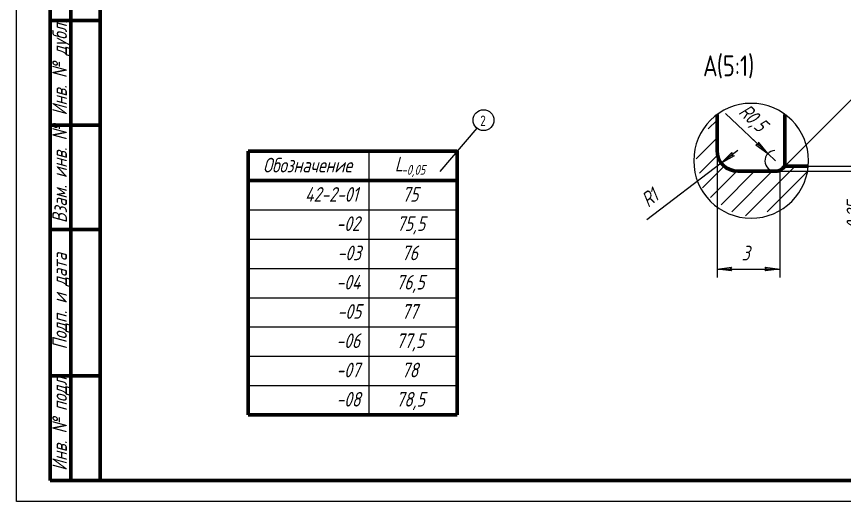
# Model space of a CAD drawing. Header units: millimetres. Extents: x 0 to 420, y 0 to 297.
# Drawn here: x 0 to 198, y 0 to 116 of the extents above; entities that cross this region are included whole.
import ezdxf

# ---------------------------------------------------------------- set-up
doc = ezdxf.new("R2010")
doc.units = ezdxf.units.MM
for name, pattern in [('K5LT_BASIC', [0]), ('K5LT_THIN', [0]), ('K5LT_THIN_INCLUDED_TO_HATCHING', [0])]:
    doc.linetypes.add(name, pattern=pattern)
doc.layers.add('Системный слой', color=7, linetype='Continuous')
doc.layers.add('Системный слой (1)', color=252, linetype='Continuous', true_color=0x909090)
doc.styles.add('KDIMTEXTSTYLE', font='GOST_AU.SHX', dxfattribs={"width": 0.96, "oblique": 15, "height": 5})
doc.styles.add('KTEXTSTYLE', font='GOST_AU.SHX', dxfattribs={"width": 0.96, "height": 5})
doc.dimstyles.new('KDIMSTYLE (5.00)', dxfattribs={"dimtxt": 5, "dimasz": 1, "dimexe": 2, "dimexo": 0, "dimgap": 1, "dimtad": 1, "dimlfac": 0.2, "dimtxsty": 'KDIMTEXTSTYLE', "dimsah": 1, "dimcen": 0, "dimdle": 1, "dimadec": 0, "dimazin": 0, "dimtfac": 0.667, "dimtmove": 0, "dimatfit": 3, "dimfxl": 1, "dimtvp": 1, "dimtolj": 1, "dimtzin": 0, "dimarcsym": 0})

# ---------------------------------------------------------------- blocks, each defined once
blk = doc.blocks.new('U17')
at = {"layer": 'Системный слой (1)', "color": 150, "linetype": 'K5LT_BASIC', "lineweight": 60, "true_color": 0x0080ff}
for p, q in [((55.37, 83.73), (105.37, 83.73)), ((55.37, 20.73), (55.37, 83.73)), ((105.37, 20.73), (105.37, 83.73)), ((55.37, 76.73), (105.37, 76.73)), ((55.37, 20.73), (105.37, 20.73))]:
    blk.add_line(p, q, dxfattribs=at)
at = {"layer": 'Системный слой (1)', "color": 7, "linetype": 'K5LT_THIN', "lineweight": 18}
for p, q in [((84.37, 20.73), (84.37, 83.73)), ((55.37, 69.73), (105.37, 69.73)), ((55.37, 62.73), (105.37, 62.73)), ((55.37, 55.73), (105.37, 55.73)), ((55.37, 48.73), (105.37, 48.73)), ((55.37, 41.73), (105.37, 41.73)), ((55.37, 34.73), (84.37, 34.73)), ((84.37, 34.73), (105.37, 34.73)), ((55.37, 27.73), (105.37, 27.73))]:
    blk.add_line(p, q, dxfattribs=at)
at = {"layer": 'Системный слой (1)', "color": 7, "attachment_point": 1, "style": 'KTEXTSTYLE'}
for s, insert, char_height in [('\\H3.5;\\W0.965;\\Q15;\\Q15;Обозначение', (58.96, 82.18), 3.5), ('\\H3.5;\\W0.965;\\Q15;\\Q15;L', (90.48, 82.43), 3.5), ('\\H3.5;\\W0.965;\\Q15;\\Q15;\\H2.33;-0,05', (92.09, 80.46), 2.3333), ('\\H3.5;\\W0.965;\\Q15;\\Q15;42-2-01', (68.99, 75.18), 3.5), ('\\H3.5;\\W0.965;\\Q15;\\Q15;75', (92.24, 75.18), 3.5), ('\\H3.5;\\W0.965;\\Q15;\\Q15;-02', (76.49, 68.18), 3.5), ('\\H3.5;\\W0.965;\\Q15;\\Q15;75,5', (90.95, 68.18), 3.5), ('\\H3.5;\\W0.965;\\Q15;\\Q15;-03', (76.76, 61.18), 3.5), ('\\H3.5;\\W0.965;\\Q15;\\Q15;76', (92.11, 61.18), 3.5), ('\\H3.5;\\W0.965;\\Q15;\\Q15;-04', (76.49, 54.18), 3.5), ('\\H3.5;\\W0.965;\\Q15;\\Q15;76,5', (90.81, 54.18), 3.5), ('\\H3.5;\\W0.965;\\Q15;\\Q15;-05', (76.76, 47.18), 3.5), ('\\H3.5;\\W0.965;\\Q15;\\Q15;77', (92.11, 47.18), 3.5), ('\\H3.5;\\W0.965;\\Q15;\\Q15;-06', (76.49, 40.18), 3.5), ('\\H3.5;\\W0.965;\\Q15;\\Q15;77,5', (90.81, 40.18), 3.5), ('\\H3.5;\\W0.965;\\Q15;\\Q15;-07', (76.49, 33.18), 3.5), ('\\H3.5;\\W0.965;\\Q15;\\Q15;78', (92.11, 33.18), 3.5), ('\\H3.5;\\W0.965;\\Q15;\\Q15;-08', (76.49, 26.18), 3.5), ('\\H3.5;\\W0.965;\\Q15;\\Q15;78,5', (90.81, 26.18), 3.5)]:
    blk.add_mtext(s, dxfattribs=dict(at, insert=insert, char_height=char_height))
blk = doc.blocks.new('U18')
at = {"layer": 'Системный слой (1)', "color": 7, "linetype": 'K5LT_THIN', "lineweight": 18}
blk.add_line((110.1, 89.28), (101.29, 78.89), dxfattribs=at)
blk.add_arc((111.71, 91.19), 2.5, 0, 360, dxfattribs=at)
at = {"layer": 'Системный слой (1)', "color": 7, "insert": (110.92, 92.29), "char_height": 2.5, "attachment_point": 1, "style": 'KTEXTSTYLE'}
blk.add_mtext('\\H3.5;\\W0.965;\\Q15;\\Q0;\\H2.50;2', dxfattribs=at)
blk = doc.blocks.new('U20')
at = {"layer": 'Системный слой (1)', "color": 7, "char_height": 5, "attachment_point": 1, "style": 'KTEXTSTYLE'}
for s, insert in [('\\H3.5;\\W0.965;\\Q15;\\Q0;\\H5.00;{\\c16711680;(5:1)}', (167.52, 106.68)), ('\\H3.5;\\W0.965;\\Q15;\\Q0;\\H5.00;{\\c16711680;А}', (164.21, 106.68))]:
    blk.add_mtext(s, dxfattribs=dict(at, insert=insert))
blk = doc.blocks.new('D19')
at = {"layer": 'Системный слой (1)'}
for points in [[(204.13, 80.2), (204.59, 83.7), (204.13, 83.35), (203.67, 83.7)], [(204.59, 75.45), (204.13, 78.95), (203.67, 75.45), (204.13, 75.8)]]:
    blk.add_hatch(color=7, dxfattribs=at).paths.add_polyline_path(points)
at = {"layer": 'Системный слой (1)', "color": 7, "linetype": 'K5LT_THIN', "lineweight": 18}
for p, q in [((204.13, 80.2), (204.13, 85.7)), ((204.13, 83.35), (203.67, 83.7)), ((203.67, 83.7), (204.13, 80.2)), ((204.13, 80.2), (204.59, 83.7)), ((204.59, 83.7), (204.13, 83.35)), ((183.81, 80.2), (206.13, 80.2)), ((204.13, 80.2), (204.13, 78.95)), ((179.52, 78.95), (206.13, 78.95)), ((204.13, 78.95), (203.67, 75.45)), ((204.59, 75.45), (204.13, 78.95)), ((204.13, 78.95), (204.13, 73.45)), ((204.13, 78.95), (204.13, 75.45)), ((203.67, 75.45), (204.13, 75.8)), ((204.13, 75.8), (204.59, 75.45)), ((204.13, 75.45), (204.13, 63.05))]:
    blk.add_line(p, q, dxfattribs=at)
blk.add_wipeout([(203.13, 65.05), (198.13, 65.05), (198.13, 73.11), (203.13, 73.11)]).dxf.layer = 'Системный слой (1)'
at = {"layer": 'Системный слой (1)', "color": 7, "insert": (198.55, 65.05), "char_height": 3.5, "attachment_point": 1, "rotation": 90, "style": 'KTEXTSTYLE'}
blk.add_mtext('\\H3.5;\\W0.965;\\Q15;\\Q15;0,25', dxfattribs=at)
blk = doc.blocks.new('KDIMARROW_02')
at = {"layer": 'Системный слой'}
blk.add_hatch(color=0, dxfattribs=at).paths.add_polyline_path([(3.15, 0), (3.5, 0.46), (0, 0), (3.5, -0.46)])
at = {"layer": 'Системный слой', "color": 0, "linetype": 'K5LT_THIN', "lineweight": 18}
for p, q in [((3.5, 0.46), (0, 0)), ((0, 0), (3.5, -0.46)), ((0, 0), (5.5, 0)), ((3.15, 0), (3.5, 0.46)), ((3.5, -0.46), (3.15, 0))]:
    blk.add_line(p, q, dxfattribs=at)
at = {"layer": 'Системный слой (1)', "color": 0, "linetype": 'K5LT_THIN', "lineweight": 18}
blk.add_line((0, 0), (-1, 0), dxfattribs=at)
blk = doc.blocks.new('D20')
at = {"layer": 'Системный слой (1)'}
for points in [[(167.56, 55.57), (171.06, 56.03), (170.71, 55.57), (171.06, 55.11)], [(179.06, 55.11), (182.56, 55.57), (179.06, 56.03), (179.41, 55.57)]]:
    blk.add_hatch(color=7, dxfattribs=at).paths.add_polyline_path(points)
at = {"layer": 'Системный слой (1)', "color": 7, "linetype": 'K5LT_THIN', "lineweight": 18}
for p, q in [((167.56, 83.95), (167.56, 53.57)), ((182.56, 78.95), (182.56, 53.57)), ((167.56, 55.57), (171.06, 56.03)), ((171.06, 55.11), (167.56, 55.57)), ((167.56, 55.57), (182.56, 55.57)), ((171.06, 56.03), (170.71, 55.57)), ((170.71, 55.57), (171.06, 55.11)), ((179.41, 55.57), (179.06, 56.03)), ((179.06, 56.03), (182.56, 55.57)), ((182.56, 55.57), (179.06, 55.11)), ((179.06, 55.11), (179.41, 55.57))]:
    blk.add_line(p, q, dxfattribs=at)
blk.add_wipeout([(173.45, 56.57), (173.45, 61.56), (176.54, 61.56), (176.54, 56.57)]).dxf.layer = 'Системный слой (1)'
at = {"layer": 'Системный слой (1)', "color": 7, "insert": (173.45, 61.14), "char_height": 3.5, "attachment_point": 1, "style": 'KTEXTSTYLE'}
blk.add_mtext('\\H3.5;\\W0.965;\\Q15;\\Q15;3', dxfattribs=at)
blk = doc.blocks.new('KDIMARROW_01')
at = {"layer": 'Системный слой'}
blk.add_hatch(color=0, dxfattribs=at).paths.add_polyline_path([(0, 0), (-3.5, 0.46), (-3.15, 0), (-3.5, -0.46)])
at = {"layer": 'Системный слой', "color": 0, "linetype": 'K5LT_THIN', "lineweight": 18}
for p, q in [((-3.15, 0), (-3.5, 0.46)), ((-3.5, 0.46), (0, 0)), ((0, 0), (-3.5, -0.46)), ((-3.5, -0.46), (-3.15, 0))]:
    blk.add_line(p, q, dxfattribs=at)
at = {"layer": 'Системный слой (1)', "color": 0, "linetype": 'K5LT_THIN', "lineweight": 18}
blk.add_line((0, 0), (-1, 0), dxfattribs=at)
blk = doc.blocks.new('D21')
at = {"layer": 'Системный слой (1)'}
for points in [[(203.32, 94.73), (200.66, 97.05), (202.63, 94.12), (202.74, 94.69)], [(208.15, 78.95), (208.4, 82.47), (207.96, 82.09), (207.48, 82.42)]]:
    blk.add_hatch(color=7, dxfattribs=at).paths.add_polyline_path(points)
at = {"layer": 'Системный слой (1)', "color": 7, "linetype": 'K5LT_THIN', "lineweight": 18}
for p, q in [((183.81, 80.2), (202.07, 98.46)), ((200.66, 97.05), (203.32, 94.73)), ((202.63, 94.12), (200.66, 97.05)), ((202.74, 94.69), (202.63, 94.12)), ((203.32, 94.73), (202.74, 94.69)), ((206.13, 88.94), (210.44, 92.31)), ((210.44, 92.31), (221.36, 92.31)), ((208.15, 78.95), (207.48, 82.42)), ((207.48, 82.42), (207.96, 82.09)), ((207.96, 82.09), (208.4, 82.47)), ((208.4, 82.47), (208.15, 78.95)), ((181.53, 78.95), (210.15, 78.95))]:
    blk.add_line(p, q, dxfattribs=at)
blk.add_arc((182.56, 78.95), 25.59, 0, 45, dxfattribs=at)
blk.add_wipeout([(212.44, 93.31), (212.44, 98.48), (219.09, 98.48), (219.09, 93.31)]).dxf.layer = 'Системный слой (1)'
at = {"layer": 'Системный слой (1)', "color": 7, "char_height": 3.5, "attachment_point": 1, "style": 'KTEXTSTYLE'}
for s, insert in [('\\H3.5;\\W0.965;\\Q15;\\Q15;45', (212.44, 97.93)), ('\\H3.5;\\W0.965;\\Q15;\\Q15;°', (216.42, 97.93))]:
    blk.add_mtext(s, dxfattribs=dict(at, insert=insert))
blk = doc.blocks.new('D22')
at = {"layer": 'Системный слой (1)'}
blk.add_hatch(color=7, dxfattribs=at).paths.add_polyline_path([(168.59, 80.92), (171.65, 82.67), (171.09, 82.83), (171.09, 83.41)])
at = {"layer": 'Системный слой (1)', "color": 7, "linetype": 'K5LT_THIN', "lineweight": 18}
for p, q in [((172.56, 83.95), (168.59, 80.92)), ((168.59, 80.92), (171.09, 83.41)), ((171.09, 83.41), (171.09, 82.83)), ((171.65, 82.67), (168.59, 80.92)), ((171.09, 82.83), (171.65, 82.67))]:
    blk.add_line(p, q, dxfattribs=at)
blk.add_wipeout([(151.75, 69.33), (148.72, 73.3), (152.52, 76.2), (155.55, 72.23)]).dxf.layer = 'Системный слой (1)'
blk.add_line((168.59, 80.92), (150.77, 67.33), dxfattribs=at)
at = {"layer": 'Системный слой (1)', "color": 7, "char_height": 3.5, "attachment_point": 1, "rotation": 37.3433, "style": 'KTEXTSTYLE'}
for s, insert in [('\\H3.5;\\W0.965;\\Q15;\\Q15;1', (150.67, 74.26)), ('\\H3.5;\\W0.965;\\Q15;\\Q15;R', (148.98, 72.97))]:
    blk.add_mtext(s, dxfattribs=dict(at, insert=insert))
blk = doc.blocks.new('D23')
at = {"layer": 'Системный слой (1)', "color": 7, "linetype": 'K5LT_THIN', "lineweight": 18}
for p, q in [((177.43, 85.34), (176.85, 85.25)), ((176.85, 85.25), (179.71, 83.17)), ((181.53, 81.45), (179.71, 83.17))]:
    blk.add_line(p, q, dxfattribs=at)
blk.add_arc((181.53, 81.45), 2.5, 92.9147, 270, dxfattribs=at)
blk.add_wipeout([(171.76, 92.09), (175.2, 95.71), (181.05, 90.16), (177.62, 86.54)]).dxf.layer = 'Системный слой (1)'
at = {"layer": 'Системный слой (1)'}
blk.add_hatch(color=7, dxfattribs=at).paths.add_polyline_path([(179.71, 83.17), (177.49, 85.91), (177.43, 85.34), (176.85, 85.25)])
at = {"layer": 'Системный слой (1)', "color": 7, "linetype": 'K5LT_THIN', "lineweight": 18}
for p, q in [((179.71, 83.17), (169.62, 92.74)), ((179.71, 83.17), (175.72, 86.96)), ((177.49, 85.91), (177.43, 85.34)), ((179.71, 83.17), (177.49, 85.91))]:
    blk.add_line(p, q, dxfattribs=at)
at = {"layer": 'Системный слой (1)', "color": 7, "char_height": 3.5, "attachment_point": 1, "rotation": 316.5175, "style": 'KTEXTSTYLE'}
for s, insert in [('\\H3.5;\\W0.965;\\Q15;\\Q15;R', (174.91, 95.41)), ('\\H3.5;\\W0.965;\\Q15;\\Q15;0,5', (176.45, 93.94))]:
    blk.add_mtext(s, dxfattribs=dict(at, insert=insert))
blk = doc.blocks.new('U21')
at = {"layer": 'Системный слой (1)', "color": 7, "linetype": 'K5LT_THIN_INCLUDED_TO_HATCHING', "lineweight": 18}
for start, end in [(0, 180), (180, 0)]:
    blk.add_arc((175.72, 81.47), 13.73, start, end, dxfattribs=at)
blk = doc.blocks.new('U22')
at = {"color": 7, "linetype": 'K5LT_THIN', "lineweight": 18}
for p, q in [((0, 0), (0, 297)), ((420, 0), (0, 0))]:
    blk.add_line(p, q, dxfattribs=at)
at = {"color": 150, "linetype": 'K5LT_BASIC', "lineweight": 60, "true_color": 0x0080ff}
for p, q in [((20, 5), (20, 292)), ((8, 5), (8, 150)), ((13, 5), (13, 150)), ((20, 115), (8, 115)), ((20, 90), (8, 90)), ((20, 65), (8, 65)), ((20, 30), (8, 30)), ((20, 5), (8, 5)), ((415, 5), (20, 5))]:
    blk.add_line(p, q, dxfattribs=at)
at = {"color": 7, "char_height": 3.5, "attachment_point": 1, "rotation": 90, "style": 'KTEXTSTYLE'}
for s, insert in [('\\H3.5;\\W0.965;\\Q15;\\Q15;Инв. № дубл.', (8.55, 92.31)), ('\\H3.5;\\W0.965;\\Q15;\\Q15;Взам. инв. №', (8.55, 66.58)), ('\\H3.5;\\W0.965;\\Q15;\\Q15;Подп. и дата', (8.55, 36.35)), ('\\H3.5;\\W0.965;\\Q15;\\Q15;Инв. № подл.', (8.55, 7.31))]:
    blk.add_mtext(s, dxfattribs=dict(at, insert=insert))

msp = doc.modelspace()

# ---------------------------------------------------------------- hatches: boundary and pattern name
at = {"layer": 'Системный слой (1)'}
h = msp.add_hatch(dxfattribs=at)
h.set_pattern_fill('', angle=45, style=0, pattern_type=0)
h.set_pattern_definition([(45, (0, 0), (-2.12132, 2.12132), [])])
h.paths.add_polyline_path([(167.561, 92.516), (162.176, 83.75), (164.393, 73.703), (172.967, 68.017), (183.084, 69.883), (189.065, 78.255), (189.388, 80.201), (183.811, 80.201), (183.293, 79.683), (181.525, 78.951), (172.561, 78.951), (169.025, 80.415), (167.561, 83.951)])

# ---------------------------------------------------------------- linework, layer by layer
at = {"layer": 'Системный слой (1)', "color": 150, "linetype": 'K5LT_BASIC', "lineweight": 60, "true_color": 0x0080ff}
for p, q in [((167.561, 83.951), (167.561, 92.516)), ((183.811, 80.201), (183.811, 92.56)), ((183.293, 79.683), (183.811, 80.201)), ((183.811, 80.201), (189.388, 80.201)), ((172.561, 78.951), (181.525, 78.951))]:
    msp.add_line(p, q, dxfattribs=at)
for centre, radius, start, end in [((172.561, 83.951), 5, 180, 270), ((181.525, 81.451), 2.5, 270, 315)]:
    msp.add_arc(centre, radius, start, end, dxfattribs=at)

# ---------------------------------------------------------------- block references
at = {"layer": 'Системный слой (1)'}
for name in ['U20', 'U18', 'U17']:
    msp.add_blockref(name, (0, 0), dxfattribs=at)

# ---------------------------------------------------------------- next in the draw order: dimensions: what is measured, and where the dimension line sits
at = {"layer": 'Системный слой (1)', "color": 7}
dim = msp.add_linear_dim(base=(204.126, 80.201), p1=(179.516, 78.951), p2=(183.811, 80.201), angle=90, dimstyle='KDIMSTYLE (5.00)', override={"dimexo": 0, "dimpost": '\\H3.5;\\W0.965;\\Q15;<>', "dimblk1": 'KDIMARROW_02', "dimblk2": 'KDIMARROW_02', "dimse1": 0, "dimse2": 0, "dimclrt": 7, "dimtol": 1, "dimtp": 0, "dimtm": 0, "dimtdec": 5, "dimtolj": 1}, dxfattribs=at)
dim.commit()
dim.dimension.update_dxf_attribs({"geometry": 'D19', "text_midpoint": (204.126, 69.249), "dimtype": 160})

# ---------------------------------------------------------------- next in the draw order: dimensions: what is measured, and where the dimension line sits
dim = msp.add_linear_dim(base=(167.561, 55.567), p1=(182.561, 78.951), p2=(167.561, 83.951), dimstyle='KDIMSTYLE (5.00)', override={"dimexo": 0, "dimpost": '\\H3.5;\\W0.965;\\Q15;<>', "dimblk1": 'KDIMARROW_01', "dimblk2": 'KDIMARROW_01', "dimse1": 0, "dimse2": 0, "dimclrt": 7, "dimtol": 1, "dimtp": 0.125, "dimtm": 0.125, "dimtdec": 5, "dimtolj": 1}, dxfattribs=at)
dim.commit()
dim.dimension.update_dxf_attribs({"geometry": 'D20', "text_midpoint": (175.061, 55.567), "dimtype": 160})

# ---------------------------------------------------------------- next in the draw order: dimensions: what is measured, and where the dimension line sits
dim = msp.add_angular_dim_2l(base=(200.838, 96.867), line1=((182.561, 78.951), (183.811, 80.201)), line2=((182.561, 78.951), (181.525, 78.951)), dimstyle='KDIMSTYLE (5.00)', override={"dimtih": 1, "dimtoh": 1, "dimpost": '\\H3.5;\\W0.965;\\Q15;<>', "dimblk1": 'KDIMARROW_01', "dimblk2": 'KDIMARROW_01', "dimclrt": 7, "dimtol": 1, "dimtp": 0, "dimtm": 0, "dimtdec": 5, "dimtmove": 1, "dimtolj": 1}, dxfattribs=at)
dim.commit()
dim.dimension.update_dxf_attribs({"geometry": 'D21', "text_midpoint": (212.439, 92.315), "dimtype": 162})
dim = msp.add_radius_dim(center=(172.561, 83.951), mpoint=(168.586, 80.918), dimstyle='KDIMSTYLE (5.00)', override={"dimpost": '\\H3.5;\\W0.965;\\Q15;<>', "dimblk2": 'KDIMARROW_01', "dimclrt": 7, "dimtol": 1, "dimtp": 1, "dimtm": 0, "dimtdec": 5, "dimtolj": 1}, dxfattribs=at)
dim.commit()
dim.dimension.update_dxf_attribs({"geometry": 'D22', "text_midpoint": (154.34, 70.048), "dimtype": 164})

# ---------------------------------------------------------------- next in the draw order: dimensions: what is measured, and where the dimension line sits
dim = msp.add_radius_dim(center=(181.525, 81.451), mpoint=(179.711, 83.171), dimstyle='KDIMSTYLE (5.00)', override={"dimpost": '\\H3.5;\\W0.965;\\Q15;<>', "dimblk2": 'KDIMARROW_02', "dimclrt": 7, "dimtol": 1, "dimtp": 1, "dimtm": 0, "dimtdec": 5, "dimtolj": 1}, dxfattribs=at)
dim.commit()
dim.dimension.update_dxf_attribs({"geometry": 'D23', "text_midpoint": (174.123, 88.471), "dimtype": 164})

# ---------------------------------------------------------------- next in the draw order: block references
msp.add_blockref('U22', (0, 0))
at = {"layer": 'Системный слой (1)'}
msp.add_blockref('U21', (0, 0), dxfattribs=at)

doc.saveas('drawing.dxf')
